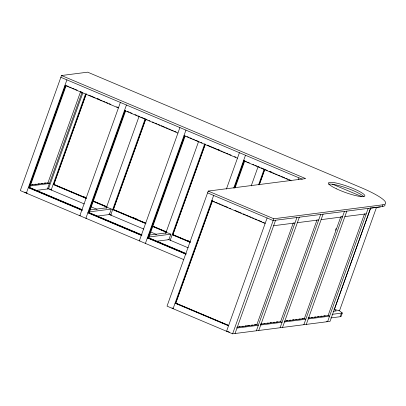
<?xml version="1.0" encoding="UTF-8"?>
<svg xmlns="http://www.w3.org/2000/svg" width="406" height="406" viewBox="0 0 406 406"><rect width="100%" height="100%" fill="white"/><g stroke="black" fill="none" stroke-linecap="round" stroke-linejoin="round"><path stroke-width="0.61" d="M207.588 192.87L273.167 220.554L382.279 206.583L382.919 204.791A41.407 6.978 19.7 0 0 361.122 187.623L87.666 72.172L61.499 75.521L20.3 190.587L183.756 259.596M66.914 79.875L26.36 193.144L27.258 193.028M28.867 187.704L65.579 85.164M29.044 187.684L65.544 85.737M29.633 187.608L66.132 85.661M47.675 183.588L80.545 91.776M47.436 188.978L82.017 92.395M36.144 190.424L48.502 188.841L82.87 92.857M85.544 93.984L51.176 189.967L51.76 189.891M53.683 184.527L86.128 93.913M53.861 184.507L86.305 93.887M120.379 102.449L79.82 215.718L80.408 215.642M126.439 105.007L85.879 218.276L86.468 218.2M88.386 212.835L125.104 110.295M88.564 212.81L125.281 110.275M89.153 212.739L125.652 110.792M106.133 208.364L139.004 116.558M90.025 209.922L107.935 207.628L111.32 209.06L109.361 214.535L96.395 216.195M145.064 119.115L110.696 215.099L111.599 214.982M113.203 209.658L145.652 119.039M113.381 209.633L145.612 119.613M179.899 127.575L139.344 240.849L139.928 240.773M145.404 243.407L185.958 130.133M147.911 237.967L184.623 135.426M148.088 237.941L184.588 136M148.672 237.865L185.177 135.924M165.653 233.496L198.524 141.689M148.931 235.13L167.455 232.76L170.84 234.186L168.881 239.662L155.914 241.321M204.797 143.648L170.221 240.225L170.804 240.154M172.728 234.785L205.172 144.171M172.905 234.764L205.137 144.744M61.499 75.521L305.647 178.599L208.227 191.074L167.028 306.139L232.613 333.828L330.027 321.354L370.582 208.08M213.647 195.428L173.088 308.697L173.677 308.621L172.007 307.915M175.595 303.257L212.313 200.716M175.773 303.236L212.49 200.696M226.401 189.074L239.423 152.707M233.739 188.054L245.483 155.265M234.328 187.978L244.148 160.553M234.506 187.958L244.113 161.126M235.089 187.882L244.696 161.055M251.218 185.892L258.049 166.815M258.556 184.877L264.108 169.373M259.145 184.801L264.692 169.302M259.322 184.776L264.443 170.469M267.107 217.997L226.553 331.271L227.137 331.195M232.613 333.828L273.811 218.763L382.919 204.791M235.028 333.519L275.583 220.245M298.303 179.625L298.943 177.838M256.81 324.8L293.31 222.858M256.359 330.788L296.918 217.514M258.779 330.479L299.334 217.205M280.561 321.76L317.061 219.813M280.11 327.743L320.664 214.475M282.525 327.434L323.085 214.165M335.457 230.298L336.097 228.507M304.312 318.72L340.812 216.774M303.861 324.704L344.415 211.435M306.276 324.394L346.836 211.125M328.058 315.675L364.563 213.734M368.166 208.39L327.606 321.664L326.627 321.247M370.648 208.105L334.366 309.433L339.482 310.788L376.616 207.075M340.177 316.721L341.461 313.133M338.964 310.382L342.319 313.021L341.035 316.609L330.824 317.918M65.544 85.275L64.955 85.351L118.42 107.92M125.063 110.407L124.48 110.478L177.94 133.051M184.588 135.533L183.999 135.609L237.459 158.183M31.754 184.684L33.013 184.522M34.891 184.283L36.149 184.121M38.032 183.882L39.286 183.72M41.168 183.476L42.422 183.319M44.305 183.076L45.558 182.918M30.359 185.131L47.923 182.883L49.395 183.502L29.948 185.994M244.107 160.664L243.519 160.74L291.173 180.858M89.092 211.907L111.32 209.06M212.272 200.828L211.683 200.904L265.148 223.473M370.099 208.232L380.305 206.928M148.611 237.033L170.84 234.186M273.624 225.721L294.959 222.99M297.375 222.681L318.705 219.95M321.126 219.641L342.456 216.905L341.502 216.505M344.872 216.596L366.207 213.866M333.179 311.351L336.295 310.95L333.869 309.042M332.108 314.33L342.319 313.021M238.835 326.754L240.093 326.591M241.976 326.353L243.23 326.191M245.112 325.947L246.366 325.79M247.619 325.627L249.502 325.389M251.385 325.145L252.639 324.983M254.521 324.744L255.775 324.582M260.703 323.952L261.961 323.79M263.839 323.552L265.098 323.389M266.981 323.151L268.234 322.988M270.117 322.745L271.37 322.587M273.253 322.344L274.507 322.186M276.39 321.943L277.643 321.785M286.337 320.669L287.59 320.512M289.473 320.268L290.726 320.106M292.609 319.867L293.863 319.705M295.746 319.466L297.004 319.304M298.882 319.065L300.141 318.903M302.023 318.659L303.277 318.502M308.205 317.868L309.458 317.71M311.341 317.467L312.595 317.309M314.477 317.066L315.731 316.903M317.614 316.665L318.867 316.502M320.75 316.264L322.009 316.101M323.887 315.863L325.145 315.701M236.81 327.277L256.891 324.709L258.323 325.313L236.987 328.043M260.561 324.237L280.637 321.669L282.068 322.273L260.738 325.003M284.312 321.197L304.388 318.624L305.82 319.228L284.489 321.963M308.063 318.157L328.139 315.584L329.57 316.188L308.235 318.918M332.372 184.146L361.974 196.641M60.854 77.318L302.247 179.234M97.699 98.744L99.44 99.48M217.9 149.494L219.646 150.23M269.868 171.433L271.614 172.169M66.706 85.767L68.447 86.503M69.609 86.991L71.354 87.726M72.517 88.219L74.257 88.955M75.42 89.447L77.165 90.183M80.652 91.654L81.814 92.142M88.787 95.09L95.177 97.785M96.922 98.521L99.247 99.506M100.409 99.993L102.155 100.734M103.317 101.221L105.058 101.957M106.22 102.449L107.966 103.185M109.128 103.677L110.868 104.413M116.679 106.864L118.425 107.6M127.388 111.386L129.133 112.122M130.296 112.614L132.036 113.35M134.944 114.573L136.685 115.309M137.847 115.801L139.593 116.537M140.755 117.029L147.145 119.729M148.89 120.465L150.053 120.952M152.377 121.937L154.118 122.673M155.28 123.16L157.026 123.896M158.188 124.388L159.928 125.124M161.091 125.616L164.577 127.088M165.739 127.58L167.485 128.316M168.647 128.803L170.393 129.539M171.555 130.032L173.296 130.768M174.458 131.26L176.204 131.996M186.912 136.517L188.653 137.253M189.815 137.741L191.561 138.476M192.723 138.969L194.464 139.705M195.626 140.197L199.113 141.669M200.858 142.404L202.021 142.897M207.248 145.104L216.545 149.027M217.707 149.52L219.453 150.256M220.615 150.748L222.356 151.484M223.518 151.971L225.264 152.707M226.426 153.199L228.167 153.935M229.329 154.427L231.075 155.163M234.561 156.635L235.724 157.127M244.686 160.908L246.432 161.644M247.594 162.136L249.335 162.872M252.821 164.344L253.989 164.836M255.151 165.323L256.891 166.064M258.054 166.551L259.799 167.287M260.962 167.779L267.351 170.479M269.675 171.459L271.421 172.195M272.583 172.687L274.324 173.423M275.486 173.915L277.232 174.651M278.394 175.138L280.135 175.874M281.297 176.366L284.784 177.838M285.946 178.33L287.692 179.066M288.854 179.553L290.594 180.289M208.227 191.074L273.811 218.763M212.851 201.071L214.596 201.807M215.759 202.3L217.504 203.036M218.667 203.528L220.407 204.264M221.569 204.751L223.315 205.487M224.477 205.979L227.964 207.451M229.705 208.187L230.867 208.679M234.937 210.394L241.326 213.094M243.072 213.83L245.397 214.81M246.559 215.302L248.299 216.038M249.462 216.53L251.207 217.266M252.37 217.753L254.11 218.494M255.272 218.981L257.018 219.717M258.18 220.209L261.667 221.681M262.829 222.173L264.57 222.909M83.545 196.585L85.285 197.321M132.605 217.301L134.345 218.037M135.508 218.529L137.253 219.265M187.476 240.469L189.221 241.205M54.495 184.639L85.879 197.889M93.431 201.077L106.798 206.72M113.436 209.521L145.977 223.264M152.372 225.959L166.318 231.851M172.961 234.653L190.394 242.012M86.265 198.158L53.724 184.415L53.135 184.491L86.26 198.478M93.238 201.102L107.184 206.989L106.6 207.065L92.649 201.178M145.784 223.285L113.244 209.547L112.655 209.623L145.779 223.61M152.179 225.985L166.709 232.12M190.201 242.037L172.763 234.678L172.18 234.754L190.196 242.357M152.174 226.304L166.12 232.196M109.234 214.058L110.904 214.764M49.532 188.952L51.207 189.658M109.057 214.084L110.726 214.789M48.502 188.841L84.301 203.954M91.274 206.898L97.085 209.349M109.047 214.398L143.82 229.08M150.215 231.78L156.604 234.48M168.013 239.296L188.232 247.833M81.971 209.577L29.668 187.496L29.1 187.572L81.982 209.897M142.075 234.952L89.193 212.627L88.62 212.698L141.501 235.028M185.907 253.461L148.713 237.759L148.144 237.83L185.918 253.78M141.308 235.054L88.427 212.724L87.843 212.8L141.303 235.373M186.303 254.049L147.951 237.855L147.363 237.931L185.715 254.126M24.72 192.129L26.39 192.835M175.828 303.125L228.131 325.206M228.517 325.475L175.636 303.15L175.047 303.221L228.512 325.795M227.695 331.428L229.365 332.133M385.055 204.776A41.407 6.978 19.7 0 1 382.279 206.583M328.647 184.202A19.326 3.258 19.7 0 1 346.881 188.125A19.326 3.258 19.7 0 1 363.817 196.712M28.907 187.597L28.318 187.668L81.784 210.242L82.367 210.166L28.907 187.597M336.518 188.836A19.326 3.258 19.7 0 0 364.837 196.007A19.326 3.258 19.7 0 0 338.589 183.588A19.326 3.258 19.7 0 0 336.518 188.836"/></g></svg>
